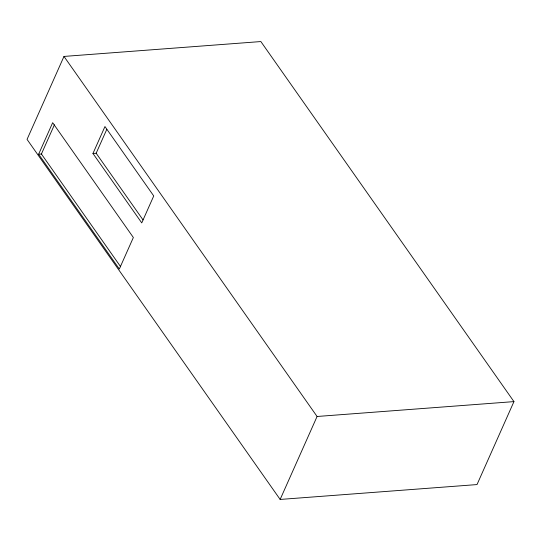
<?xml version="1.0" encoding="UTF-8"?>
<svg xmlns="http://www.w3.org/2000/svg" width="541" height="541" viewBox="0 0 541 541"><rect width="100%" height="100%" fill="white"/><g stroke="black" fill="none" stroke-linecap="round" stroke-linejoin="round"><path stroke-width="0.81" d="M63.987 56.426L27.05 139.389L280.143 499.444L477.013 484.574L513.95 401.611L260.857 41.556L63.987 56.426L317.08 416.482L280.143 499.444M38.627 154.226L52.66 122.706L133.356 237.513L119.324 269.026L38.627 154.226L41.414 154.016L120.663 266.754M41.414 154.016L54.418 124.802M92.957 153.482L104.954 126.547L153.739 195.95L141.749 222.892L92.957 153.482L96.163 153.238L143.02 219.896M96.163 153.238L106.787 129.38M317.08 416.482L513.95 401.611"/></g></svg>
